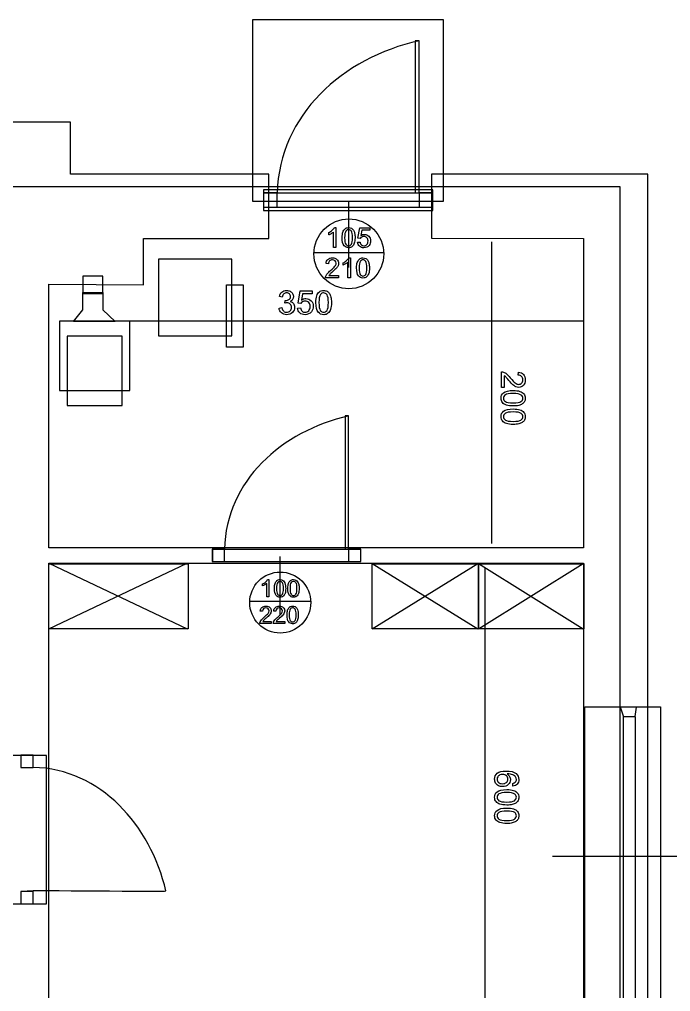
# Model space of a CAD drawing. Extents: x 2.6 to 26.4, y 3.1 to 19.6.
# Drawn here: x 19.85 to 24.12, y 9.96 to 16.33 of the extents above; entities that cross this region are included whole.
import ezdxf

# ---------------------------------------------------------------- set-up
doc = ezdxf.new("R2010")
doc.units = 0
for name, color, linetype in [('garden', 7, 'CONTINUOUS'), ('meble', 7, 'CONTINUOUS'), ('okna-drzwi_kopia', 7, 'CONTINUOUS'), ('rozmiarowka_kopia', 7, 'CONTINUOUS'), ('sciany', 7, 'CONTINUOUS')]:
    doc.layers.add(name, color=color, linetype=linetype)

msp = doc.modelspace()

# ---------------------------------------------------------------- linework, layer by layer
at = {"layer": 'garden', "color": 7}
for points in [[(21.379365, 16.328848), (22.628026, 16.328848), (22.628026, 15.136046), (21.379365, 15.136046)], [(4.470063, 15.233314), (23.784692, 15.233314), (23.784692, 6.46842), (13.747867, 6.331941), (13.610701, 6.908078), (9.37782, 6.908078), (9.307661, 6.201818), (4.470063, 6.122306)]]:
    msp.add_lwpolyline(points, close=True, dxfattribs=at)
at = {"layer": 'meble', "color": 7}
for points in [[(20.762043, 14.757707), (20.762043, 14.254907), (21.241457, 14.254907), (21.241457, 14.757707)], [(20.266333, 14.646651), (20.266333, 14.532189), (20.396805, 14.532189), (20.396805, 14.646651)], [(20.266181, 14.424954), (20.266181, 14.538912), (20.396957, 14.538912), (20.396957, 14.424954), (20.478514, 14.348063), (20.205109, 14.348059)], [(21.316155, 14.589834), (21.316155, 14.181901), (21.206516, 14.181901), (21.206516, 14.589834)], [(20.111828, 14.351708), (20.111828, 13.897441), (20.572808, 13.897441), (20.572808, 14.351708)], [(20.162087, 14.25249), (20.162087, 13.798223), (20.522549, 13.798223), (20.522549, 14.25249)], [(20.956174, 12.761793), (20.956174, 12.335308), (20.042083, 12.335308), (20.042083, 12.761793)], [(22.858764, 12.760708), (22.858764, 12.334224), (22.161628, 12.334224), (22.161628, 12.760708)], [(23.548821, 12.760722), (23.548821, 12.334211), (22.858773, 12.334211), (22.858773, 12.760722)]]:
    msp.add_lwpolyline(points, close=True, dxfattribs=at)
for points in [[(20.042083, 12.335308), (20.9505, 12.76411)], [(20.042083, 12.76411), (20.9505, 12.335308)], [(22.161628, 12.334224), (22.854436, 12.763026)], [(22.161628, 12.763026), (22.854436, 12.334224)], [(22.858773, 12.334211), (23.544538, 12.763039)], [(22.858773, 12.763039), (23.544538, 12.334211)]]:
    msp.add_lwpolyline(points, dxfattribs=at)
at = {"layer": 'okna-drzwi_kopia', "color": 7}
for points in [[(22.46929, 15.191994), (22.46929, 16.189318), (22.444459, 16.189318), (22.444459, 15.191994)], [(21.540257, 15.191994), (21.448993, 15.191994), (21.448993, 15.099179), (21.540257, 15.099179)], [(22.560555, 15.212664), (21.450429, 15.212664), (21.450429, 15.077075), (22.560555, 15.077075)], [(22.560555, 15.19056), (21.450429, 15.19056), (21.450429, 15.09918), (22.560555, 15.09918)], [(22.560555, 15.191994), (22.46929, 15.191994), (22.46929, 15.099179), (22.560555, 15.099179)], [(21.96535, 14.898247)], [(21.981677, 14.898247)], [(22.065957, 14.86833)], [(22.237551, 14.792514)], [(22.05972, 14.699901)], [(22.076046, 14.699901)], [(22.007566, 12.856637), (22.007566, 13.729695), (21.985829, 13.729695), (21.985829, 12.856637)], [(21.19429, 12.856637), (21.114397, 12.856637), (21.114397, 12.775387), (21.19429, 12.775387)], [(22.087459, 12.855381), (21.115654, 12.855381), (21.115654, 12.775387), (22.087459, 12.775387)], [(22.087459, 12.856637), (22.007566, 12.856637), (22.007566, 12.775387), (22.087459, 12.775387)], [(21.521378, 12.599491)], [(21.535671, 12.599491)], [(21.609449, 12.599491)], [(21.623742, 12.599491)], [(21.759663, 12.506932)], [(21.603989, 12.425858)], [(21.618282, 12.425858)], [(23.554954, 9.839952), (23.554954, 11.822654), (24.051953, 11.822654), (24.051953, 9.839952)], [(23.893842, 11.82234), (23.787721, 11.823701), (23.809718, 11.758526), (23.886019, 11.759298)], [(23.887067, 9.895992), (23.887067, 11.758526), (23.80637, 11.758526), (23.80637, 9.895992)], [(20.027182, 10.533141), (20.027182, 11.504945), (19.772962, 11.504945), (19.772962, 10.533141)], [(19.941037, 11.426309), (19.941037, 11.506202), (19.859787, 11.506202), (19.859787, 11.426309)], [(19.941037, 10.533141), (19.941037, 10.613033), (19.859787, 10.613033), (19.859787, 10.533141)]]:
    msp.add_lwpolyline(points, close=True, dxfattribs=at)
for points in [[(22.009084, 14.702707), (22.009084, 15.138192)], [(21.876922, 14.916515), (21.876922, 14.931871)], [(21.924578, 14.834441), (21.908692, 14.834441), (21.908692, 14.935666)], [(21.91434, 14.964348), (21.924578, 14.964348), (21.924578, 14.834441)], [(22.083697, 14.893658), (22.068781, 14.8956), (22.081313, 14.962053), (22.145649, 14.962053), (22.145649, 14.946874), (22.094021, 14.946874), (22.08705, 14.912103)], [(22.065957, 14.86833), (22.082637, 14.869742)], [(21.780615, 14.801787), (22.237549, 14.801787)], [(21.875802, 14.726906), (21.859476, 14.728583)], [(21.971292, 14.718169), (21.971292, 14.733525)], [(22.018948, 14.636094), (22.003063, 14.636094), (22.003063, 14.737319)], [(22.008711, 14.766001), (22.018948, 14.766001), (22.018948, 14.636094)], [(21.941992, 14.651362), (21.941992, 14.636094), (21.856476, 14.636094)], [(21.878539, 14.651362), (21.941992, 14.651362)], [(21.559663, 12.428315), (21.559663, 12.809539)], [(21.443968, 12.615483), (21.443968, 12.628926)], [(21.485686, 12.543635), (21.47178, 12.543635), (21.47178, 12.632248)], [(21.476724, 12.657356), (21.485686, 12.657356), (21.485686, 12.543635)], [(21.359661, 12.51505), (21.759662, 12.51505)], [(21.442988, 12.449499), (21.428696, 12.450966)], [(21.531059, 12.449499), (21.516767, 12.450966)], [(21.500931, 12.383368), (21.500931, 12.370002), (21.42607, 12.370002)], [(21.445384, 12.383368), (21.500931, 12.383368)], [(21.589002, 12.383368), (21.589002, 12.370002), (21.514142, 12.370002)], [(21.533453, 12.383368), (21.589002, 12.383368)], [(23.343343, 10.84481), (24.331161, 10.84481)]]:
    msp.add_lwpolyline(points, dxfattribs=at)
for points in [[(22.46929, 16.189318), (21.968333, 16.076063), (21.551545, 15.703585), (21.540257, 15.191994)], [(21.847533, 14.954065), (21.890379, 14.996911), (21.948491, 15.020981), (22.009084, 15.020981)], [(22.009084, 15.020981), (22.069677, 15.020981), (22.127788, 14.996911), (22.170634, 14.954065)], [(21.780617, 14.792514), (21.780617, 14.853108), (21.804687, 14.911219), (21.847533, 14.954065)], [(21.876922, 14.931871), (21.885806, 14.936049), (21.893572, 14.941108), (21.90022, 14.947051)], [(21.893601, 14.924723), (21.887424, 14.921075), (21.881864, 14.918339), (21.876922, 14.916515)], [(21.908692, 14.935666), (21.904868, 14.932018), (21.899837, 14.928371), (21.893601, 14.924723)], [(21.90022, 14.947051), (21.906868, 14.952993), (21.911575, 14.958759), (21.91434, 14.964348)], [(21.96535, 14.898247), (21.96535, 14.913544), (21.966909, 14.925841), (21.970027, 14.935137)], [(21.970027, 14.935137), (21.973204, 14.944491), (21.977881, 14.951699), (21.984059, 14.956758)], [(21.989885, 14.941932), (21.984413, 14.934048), (21.981677, 14.919487), (21.981677, 14.898247)], [(21.984059, 14.956758), (21.990295, 14.961818), (21.99812, 14.964348), (22.007534, 14.964348)], [(22.007358, 14.951198), (22.000063, 14.951198), (21.994238, 14.94811), (21.989885, 14.941932)], [(22.025891, 14.940697), (22.02095, 14.947698), (22.014772, 14.951198), (22.007358, 14.951198)], [(22.007534, 14.964348), (22.014476, 14.964348), (22.020566, 14.962936), (22.025802, 14.960112)], [(22.025802, 14.960112), (22.031038, 14.957347), (22.035363, 14.953317), (22.038775, 14.948021)], [(22.033393, 14.898247), (22.033393, 14.919546), (22.030892, 14.933695), (22.025891, 14.940697)], [(22.038775, 14.948021), (22.042188, 14.942785), (22.044864, 14.936372), (22.046806, 14.928782)], [(22.046806, 14.928782), (22.048747, 14.921252), (22.049717, 14.911073), (22.049717, 14.898247)], [(22.08705, 14.912103), (22.094816, 14.917516), (22.102964, 14.920222), (22.111495, 14.920222)], [(22.111495, 14.920222), (22.122792, 14.920222), (22.132323, 14.91631), (22.140089, 14.908485)], [(22.170634, 14.954065), (22.21348, 14.911219), (22.237551, 14.853108), (22.237551, 14.792514)], [(21.978145, 14.845649), (21.969615, 14.856416), (21.96535, 14.873949), (21.96535, 14.898247)], [(21.981677, 14.898247), (21.981677, 14.877008), (21.984148, 14.862858), (21.98909, 14.855798)], [(21.98909, 14.855798), (21.994092, 14.848797), (22.00024, 14.845296), (22.007535, 14.845296)], [(22.007535, 14.845296), (22.014831, 14.845296), (22.020949, 14.848826), (22.025891, 14.855886)], [(22.025891, 14.855886), (22.030892, 14.862947), (22.033393, 14.877067), (22.033393, 14.898247)], [(22.04504, 14.861446), (22.041921, 14.85215), (22.037244, 14.844943), (22.031008, 14.839825)], [(22.049717, 14.898247), (22.049717, 14.883068), (22.048158, 14.870801), (22.04504, 14.861446)], [(22.078665, 14.842119), (22.071252, 14.848709), (22.067016, 14.857446), (22.065957, 14.86833)], [(22.082637, 14.869742), (22.083872, 14.861623), (22.086726, 14.855504), (22.091197, 14.851386)], [(22.093404, 14.90266), (22.089286, 14.900366), (22.08605, 14.897365), (22.083697, 14.893658)], [(22.091197, 14.851386), (22.095728, 14.847326), (22.10117, 14.845296), (22.107524, 14.845296)], [(22.10726, 14.90619), (22.102141, 14.90619), (22.097523, 14.905013), (22.093404, 14.90266)], [(22.127205, 14.898336), (22.122145, 14.903572), (22.115496, 14.90619), (22.10726, 14.90619)], [(22.107524, 14.845296), (22.115173, 14.845296), (22.121644, 14.848179), (22.12694, 14.853945)], [(22.141501, 14.847944), (22.133205, 14.837471), (22.121879, 14.832235), (22.107524, 14.832235)], [(22.12694, 14.853945), (22.132235, 14.859711), (22.134882, 14.867359), (22.134882, 14.87689)], [(22.134882, 14.87689), (22.134882, 14.885951), (22.132323, 14.893099), (22.127205, 14.898336)], [(22.140089, 14.908485), (22.147855, 14.90066), (22.151738, 14.890599), (22.151738, 14.878302)], [(22.151738, 14.878302), (22.151738, 14.866594), (22.148326, 14.856475), (22.141501, 14.847944)], [(21.847533, 14.630964), (21.804687, 14.67381), (21.780617, 14.731921), (21.780617, 14.792514)], [(22.007533, 14.832235), (21.99506, 14.832235), (21.985264, 14.836706), (21.978145, 14.845649)], [(22.031008, 14.839825), (22.02483, 14.834765), (22.017005, 14.832235), (22.007533, 14.832235)], [(22.107524, 14.832235), (22.095757, 14.832235), (22.086137, 14.83553), (22.078665, 14.842119)], [(22.237551, 14.792514), (22.237551, 14.731921), (22.21348, 14.67381), (22.170634, 14.630964)], [(21.859476, 14.728583), (21.860594, 14.740761), (21.8648, 14.750028), (21.872096, 14.756382)], [(21.872096, 14.756382), (21.879391, 14.762795), (21.889187, 14.766001), (21.901484, 14.766001)], [(21.882774, 14.745968), (21.878185, 14.741379), (21.875861, 14.735025), (21.875802, 14.726906)], [(21.90113, 14.752852), (21.893482, 14.752852), (21.887363, 14.750557), (21.882774, 14.745968)], [(21.918693, 14.746321), (21.914221, 14.750675), (21.908367, 14.752852), (21.90113, 14.752852)], [(21.901484, 14.766001), (21.913898, 14.766001), (21.923723, 14.76256), (21.93096, 14.755676)], [(21.918076, 14.711285), (21.923017, 14.718051), (21.925488, 14.724435), (21.925488, 14.730436)], [(21.925488, 14.730436), (21.925488, 14.736731), (21.923223, 14.742026), (21.918693, 14.746321)], [(21.93096, 14.755676), (21.938197, 14.748792), (21.941815, 14.740261), (21.941815, 14.730083)], [(21.941815, 14.730083), (21.941815, 14.724905), (21.940756, 14.719816), (21.938638, 14.714815)], [(21.971292, 14.733525), (21.980176, 14.737702), (21.987942, 14.742762), (21.994591, 14.748704)], [(21.987972, 14.726376), (21.981794, 14.722728), (21.976234, 14.719993), (21.971292, 14.718169)], [(22.003063, 14.737319), (21.999238, 14.733672), (21.994208, 14.730024), (21.987972, 14.726376)], [(21.994591, 14.748704), (22.001239, 14.754646), (22.005946, 14.760412), (22.008711, 14.766001)], [(22.05972, 14.699901), (22.05972, 14.715198), (22.06128, 14.727494), (22.064398, 14.73679)], [(22.064398, 14.73679), (22.067576, 14.746145), (22.072253, 14.753352), (22.07843, 14.758412)], [(22.084254, 14.743585), (22.078782, 14.735701), (22.076046, 14.72114), (22.076046, 14.699901)], [(22.07843, 14.758412), (22.084667, 14.763471), (22.092492, 14.766001), (22.101905, 14.766001)], [(22.101728, 14.752852), (22.094432, 14.752852), (22.088607, 14.749763), (22.084254, 14.743585)], [(22.120261, 14.74235), (22.115318, 14.749351), (22.109141, 14.752852), (22.101728, 14.752852)], [(22.101905, 14.766001), (22.108848, 14.766001), (22.114937, 14.764589), (22.120173, 14.761765)], [(22.120173, 14.761765), (22.12541, 14.759), (22.129734, 14.75497), (22.133147, 14.749675)], [(22.127762, 14.699901), (22.127762, 14.721199), (22.125262, 14.735348), (22.120261, 14.74235)], [(22.133147, 14.749675), (22.136559, 14.744438), (22.139236, 14.738025), (22.141177, 14.730436)], [(22.141177, 14.730436), (22.143118, 14.722905), (22.144089, 14.712727), (22.144089, 14.699901)], [(21.858329, 14.647126), (21.860507, 14.652951), (21.863978, 14.658687), (21.868743, 14.664335)], [(21.868743, 14.664335), (21.873567, 14.669983), (21.88051, 14.676514), (21.88957, 14.683927)], [(21.885246, 14.659923), (21.882539, 14.657099), (21.880304, 14.654245), (21.878539, 14.651362)], [(21.903602, 14.676249), (21.894071, 14.668248), (21.887952, 14.662806), (21.885246, 14.659923)], [(21.88957, 14.683927), (21.903632, 14.695459), (21.913134, 14.704578), (21.918076, 14.711285)], [(21.928048, 14.699018), (21.923165, 14.693488), (21.915016, 14.685898), (21.903602, 14.676249)], [(21.938638, 14.714815), (21.936521, 14.709814), (21.93299, 14.704549), (21.928048, 14.699018)], [(22.072516, 14.647302), (22.063985, 14.658069), (22.05972, 14.675602), (22.05972, 14.699901)], [(22.076047, 14.699901), (22.076047, 14.678661), (22.078518, 14.664512), (22.08346, 14.657451)], [(22.08346, 14.657451), (22.088461, 14.65045), (22.094609, 14.646949), (22.101904, 14.646949)], [(22.101904, 14.646949), (22.1092, 14.646949), (22.115319, 14.65048), (22.120261, 14.65754)], [(22.120261, 14.65754), (22.125262, 14.6646), (22.127762, 14.67872), (22.127762, 14.699901)], [(22.139411, 14.663099), (22.136292, 14.653804), (22.131615, 14.646596), (22.125379, 14.641478)], [(22.144089, 14.699901), (22.144089, 14.684721), (22.14253, 14.672454), (22.139411, 14.663099)], [(22.009084, 14.564048), (21.948491, 14.564048), (21.890379, 14.588118), (21.847533, 14.630964)], [(21.856476, 14.636094), (21.856362, 14.639919), (21.85698, 14.643596), (21.858329, 14.647126)], [(22.170634, 14.630964), (22.127788, 14.588118), (22.069677, 14.564048), (22.009084, 14.564048)], [(22.101904, 14.633888), (22.089431, 14.633888), (22.079635, 14.63836), (22.072516, 14.647302)], [(22.125379, 14.641478), (22.119201, 14.636418), (22.111376, 14.633888), (22.101904, 14.633888)], [(22.007566, 13.729695), (21.569028, 13.630551), (21.204172, 13.304484), (21.19429, 12.856637)], [(21.418241, 12.648354), (21.455749, 12.685861), (21.506619, 12.706932), (21.559663, 12.706932)], [(21.559663, 12.706932), (21.612706, 12.706932), (21.663577, 12.685861), (21.701084, 12.648354)], [(21.359663, 12.506932), (21.359663, 12.559976), (21.380734, 12.610847), (21.418241, 12.648354)], [(21.443968, 12.628926), (21.451745, 12.632582), (21.458543, 12.637012), (21.464363, 12.642213)], [(21.458569, 12.622668), (21.453161, 12.619475), (21.448294, 12.61708), (21.443968, 12.615483)], [(21.47178, 12.632248), (21.468432, 12.629054), (21.464028, 12.625861), (21.458569, 12.622668)], [(21.464363, 12.642213), (21.470183, 12.647415), (21.474304, 12.652463), (21.476724, 12.657356)], [(21.521378, 12.599491), (21.521378, 12.612882), (21.522743, 12.623646), (21.525472, 12.631784)], [(21.525472, 12.631784), (21.528253, 12.639973), (21.532348, 12.646282), (21.537756, 12.650712)], [(21.542856, 12.637733), (21.538066, 12.630831), (21.535671, 12.618084), (21.535671, 12.599491)], [(21.537756, 12.650712), (21.543215, 12.655141), (21.550065, 12.657356), (21.558306, 12.657356)], [(21.558152, 12.645845), (21.551766, 12.645845), (21.546667, 12.643141), (21.542856, 12.637733)], [(21.574376, 12.636651), (21.57005, 12.64278), (21.564642, 12.645845), (21.558152, 12.645845)], [(21.558306, 12.657356), (21.564383, 12.657356), (21.569714, 12.65612), (21.574298, 12.653647)], [(21.574298, 12.653647), (21.578882, 12.651227), (21.582667, 12.647699), (21.585654, 12.643063)], [(21.580943, 12.599491), (21.580943, 12.618135), (21.578754, 12.630522), (21.574376, 12.636651)], [(21.585654, 12.643063), (21.588642, 12.638479), (21.590985, 12.632865), (21.592684, 12.626222)], [(21.592684, 12.626222), (21.594384, 12.619629), (21.595233, 12.610719), (21.595233, 12.599491)], [(21.60945, 12.599491), (21.60945, 12.612882), (21.610815, 12.623646), (21.613545, 12.631784)], [(21.613545, 12.631784), (21.616326, 12.639973), (21.62042, 12.646282), (21.625828, 12.650712)], [(21.630927, 12.637733), (21.626137, 12.630831), (21.623742, 12.618084), (21.623742, 12.599491)], [(21.625828, 12.650712), (21.631287, 12.655141), (21.638137, 12.657356), (21.646378, 12.657356)], [(21.646224, 12.645845), (21.639837, 12.645845), (21.634738, 12.643141), (21.630927, 12.637733)], [(21.662448, 12.636651), (21.658121, 12.64278), (21.652713, 12.645845), (21.646224, 12.645845)], [(21.646378, 12.657356), (21.652456, 12.657356), (21.657786, 12.65612), (21.66237, 12.653647)], [(21.66237, 12.653647), (21.666954, 12.651227), (21.67074, 12.647699), (21.673727, 12.643063)], [(21.669015, 12.599491), (21.669015, 12.618135), (21.666826, 12.630522), (21.662448, 12.636651)], [(21.673727, 12.643063), (21.676714, 12.638479), (21.679057, 12.632865), (21.680757, 12.626222)], [(21.680757, 12.626222), (21.682456, 12.619629), (21.683306, 12.610719), (21.683306, 12.599491)], [(21.701084, 12.648354), (21.738591, 12.610847), (21.759663, 12.559976), (21.759663, 12.506932)], [(21.532579, 12.553447), (21.525112, 12.562872), (21.521378, 12.57822), (21.521378, 12.599491)], [(21.558305, 12.541704), (21.547386, 12.541704), (21.53881, 12.545618), (21.532579, 12.553447)], [(21.53567, 12.599491), (21.53567, 12.580898), (21.537834, 12.568512), (21.54216, 12.562331)], [(21.54216, 12.562331), (21.546538, 12.556202), (21.55192, 12.553138), (21.558307, 12.553138)], [(21.558307, 12.553138), (21.564693, 12.553138), (21.57005, 12.556228), (21.574376, 12.562408)], [(21.574376, 12.562408), (21.578754, 12.568589), (21.580943, 12.58095), (21.580943, 12.599491)], [(21.591138, 12.567275), (21.588408, 12.559138), (21.584314, 12.552829), (21.578855, 12.548348)], [(21.595233, 12.599491), (21.595233, 12.586203), (21.593868, 12.575465), (21.591138, 12.567275)], [(21.620651, 12.553447), (21.613183, 12.562872), (21.609449, 12.57822), (21.609449, 12.599491)], [(21.646377, 12.541704), (21.635458, 12.541704), (21.626883, 12.545618), (21.620651, 12.553447)], [(21.623742, 12.599491), (21.623742, 12.580898), (21.625905, 12.568512), (21.630232, 12.562331)], [(21.630232, 12.562331), (21.63461, 12.556202), (21.639992, 12.553138), (21.646378, 12.553138)], [(21.646378, 12.553138), (21.652765, 12.553138), (21.658121, 12.556228), (21.662448, 12.562408)], [(21.662448, 12.562408), (21.666826, 12.568589), (21.669015, 12.58095), (21.669015, 12.599491)], [(21.679211, 12.567275), (21.676481, 12.559138), (21.672386, 12.552829), (21.666927, 12.548348)], [(21.683306, 12.599491), (21.683306, 12.586203), (21.681941, 12.575465), (21.679211, 12.567275)], [(21.418241, 12.365511), (21.380734, 12.403018), (21.359663, 12.453889), (21.359663, 12.506932)], [(21.578855, 12.548348), (21.573447, 12.543918), (21.566597, 12.541704), (21.558305, 12.541704)], [(21.666927, 12.548348), (21.661519, 12.543918), (21.654669, 12.541704), (21.646377, 12.541704)], [(21.759663, 12.506932), (21.759663, 12.453889), (21.738591, 12.403018), (21.701084, 12.365511)], [(21.428696, 12.450966), (21.429674, 12.461628), (21.433357, 12.46974), (21.439743, 12.475302)], [(21.439743, 12.475302), (21.44613, 12.480916), (21.454705, 12.483723), (21.465469, 12.483723)], [(21.449091, 12.466186), (21.445074, 12.462169), (21.443039, 12.456606), (21.442988, 12.449499)], [(21.46516, 12.472212), (21.458465, 12.472212), (21.453108, 12.470203), (21.449091, 12.466186)], [(21.45504, 12.411875), (21.46735, 12.42197), (21.475668, 12.429953), (21.479994, 12.435824)], [(21.480534, 12.466495), (21.476619, 12.470306), (21.471495, 12.472212), (21.46516, 12.472212)], [(21.465469, 12.483723), (21.476337, 12.483723), (21.484938, 12.48071), (21.491273, 12.474684)], [(21.488724, 12.425086), (21.484449, 12.420244), (21.477316, 12.4136), (21.467324, 12.405154)], [(21.479994, 12.435824), (21.48432, 12.441747), (21.486483, 12.447335), (21.486483, 12.452589)], [(21.486483, 12.452589), (21.486483, 12.4581), (21.4845, 12.462735), (21.480534, 12.466495)], [(21.497995, 12.438915), (21.496141, 12.434537), (21.49305, 12.429927), (21.488724, 12.425086)], [(21.491273, 12.474684), (21.497608, 12.468658), (21.500776, 12.46119), (21.500776, 12.45228)], [(21.500776, 12.45228), (21.500776, 12.447747), (21.499849, 12.443292), (21.497995, 12.438915)], [(21.516767, 12.450966), (21.517746, 12.461628), (21.521428, 12.46974), (21.527815, 12.475302)], [(21.527815, 12.475302), (21.534201, 12.480916), (21.542777, 12.483723), (21.553541, 12.483723)], [(21.537162, 12.466186), (21.533145, 12.462169), (21.531111, 12.456606), (21.531059, 12.449499)], [(21.553232, 12.472212), (21.546536, 12.472212), (21.54118, 12.470203), (21.537162, 12.466186)], [(21.543112, 12.411875), (21.555421, 12.42197), (21.563739, 12.429953), (21.568065, 12.435824)], [(21.568605, 12.466495), (21.564691, 12.470306), (21.559567, 12.472212), (21.553232, 12.472212)], [(21.553541, 12.483723), (21.564408, 12.483723), (21.573009, 12.48071), (21.579344, 12.474684)], [(21.576794, 12.425086), (21.57252, 12.420244), (21.565386, 12.4136), (21.555394, 12.405154)], [(21.568065, 12.435824), (21.572391, 12.441747), (21.574554, 12.447335), (21.574554, 12.452589)], [(21.574554, 12.452589), (21.574554, 12.4581), (21.572571, 12.462735), (21.568605, 12.466495)], [(21.586065, 12.438915), (21.584211, 12.434537), (21.581121, 12.429927), (21.576794, 12.425086)], [(21.579344, 12.474684), (21.585679, 12.468658), (21.588846, 12.46119), (21.588846, 12.45228)], [(21.588846, 12.45228), (21.588846, 12.447747), (21.587919, 12.443292), (21.586065, 12.438915)], [(21.615191, 12.379814), (21.607723, 12.389239), (21.603989, 12.404587), (21.603989, 12.425858)], [(21.60399, 12.425858), (21.60399, 12.439249), (21.605355, 12.450014), (21.608085, 12.458151)], [(21.608085, 12.458151), (21.610866, 12.46634), (21.614961, 12.472649), (21.620369, 12.477079)], [(21.625467, 12.4641), (21.620677, 12.457198), (21.618282, 12.444451), (21.618282, 12.425858)], [(21.618282, 12.425858), (21.618282, 12.407265), (21.620445, 12.394879), (21.624771, 12.388698)], [(21.620369, 12.477079), (21.625828, 12.481508), (21.632678, 12.483723), (21.640919, 12.483723)], [(21.640763, 12.472212), (21.634377, 12.472212), (21.629278, 12.469508), (21.625467, 12.4641)], [(21.656987, 12.463018), (21.65266, 12.469147), (21.647252, 12.472212), (21.640763, 12.472212)], [(21.640919, 12.483723), (21.646996, 12.483723), (21.652327, 12.482487), (21.656911, 12.480014)], [(21.656911, 12.480014), (21.661495, 12.477594), (21.66528, 12.474066), (21.668267, 12.46943)], [(21.663554, 12.425858), (21.663554, 12.444503), (21.661365, 12.456889), (21.656987, 12.463018)], [(21.656987, 12.388776), (21.661365, 12.394956), (21.663554, 12.407317), (21.663554, 12.425858)], [(21.668267, 12.46943), (21.671254, 12.464847), (21.673598, 12.459233), (21.675297, 12.452589)], [(21.677846, 12.425858), (21.677846, 12.41257), (21.676481, 12.401832), (21.673751, 12.393643)], [(21.675297, 12.452589), (21.676996, 12.445996), (21.677846, 12.437086), (21.677846, 12.425858)], [(21.559663, 12.306932), (21.506619, 12.306932), (21.455749, 12.328004), (21.418241, 12.365511)], [(21.42607, 12.370002), (21.42597, 12.37335), (21.426511, 12.376569), (21.427692, 12.379659)], [(21.427692, 12.379659), (21.429598, 12.384758), (21.432637, 12.38978), (21.436808, 12.394724)], [(21.436808, 12.394724), (21.441031, 12.399669), (21.447109, 12.405385), (21.45504, 12.411875)], [(21.451255, 12.390862), (21.448885, 12.388389), (21.446928, 12.385891), (21.445384, 12.383368)], [(21.467324, 12.405154), (21.45898, 12.398149), (21.453624, 12.393385), (21.451255, 12.390862)], [(21.514142, 12.370002), (21.514042, 12.37335), (21.514582, 12.376569), (21.515764, 12.379659)], [(21.515764, 12.379659), (21.517669, 12.384758), (21.520708, 12.38978), (21.52488, 12.394724)], [(21.52488, 12.394724), (21.529103, 12.399669), (21.53518, 12.405385), (21.543112, 12.411875)], [(21.539325, 12.390862), (21.536956, 12.388389), (21.534999, 12.385891), (21.533453, 12.383368)], [(21.555394, 12.405154), (21.547051, 12.398149), (21.541694, 12.393385), (21.539325, 12.390862)], [(21.701084, 12.365511), (21.663577, 12.328004), (21.612706, 12.306932), (21.559663, 12.306932)], [(21.640917, 12.368071), (21.629999, 12.368071), (21.621423, 12.371985), (21.615191, 12.379814)], [(21.624771, 12.388698), (21.629149, 12.382569), (21.634531, 12.379505), (21.640918, 12.379505)], [(21.661467, 12.374715), (21.656059, 12.370286), (21.649209, 12.368071), (21.640917, 12.368071)], [(21.640918, 12.379505), (21.647304, 12.379505), (21.652661, 12.382595), (21.656987, 12.388776)], [(21.673751, 12.393643), (21.671021, 12.385505), (21.666927, 12.379196), (21.661467, 12.374715)], [(20.810702, 10.61654), (20.70768, 11.048541), (20.383901, 11.416539), (19.941038, 11.426311)], [(19.900577, 10.61767), (19.899477, 10.62255), (20.811861, 10.61167), (20.810702, 10.61654)]]:
    msp.add_open_spline(points, degree=3, dxfattribs=at)
at = {"layer": 'rozmiarowka_kopia', "color": 1}
for points in [[(22.945281, 12.893098), (22.945281, 14.872067)], [(23.543379, 14.35171), (20.111828, 14.35171)], [(22.903207, 6.81123), (22.903207, 12.732657)]]:
    msp.add_lwpolyline(points, dxfattribs=at)
at = {"layer": 'rozmiarowka_kopia', "color": 7}
for points in [[(21.693967, 14.467443), (21.676049, 14.469773), (21.691104, 14.549607), (21.768393, 14.549607), (21.768393, 14.531371), (21.706371, 14.531371), (21.697991, 14.489599)], [(21.572893, 14.50869), (21.55381, 14.51208)], [(21.589532, 14.469879), (21.591652, 14.486631)], [(21.551897, 14.437319), (21.570981, 14.439869)], [(21.672655, 14.437001), (21.692693, 14.438701)], [(23.027491, 13.917321), (23.009149, 13.917321), (23.009149, 14.020055)], [(23.02748, 13.993539), (23.027491, 13.917321)], [(23.118238, 13.99682), (23.120248, 14.016434)], [(23.084439, 11.302938), (23.082959, 11.321915)]]:
    msp.add_lwpolyline(points, dxfattribs=at)
for points in [[(21.793521, 14.472941)], [(21.813136, 14.472942)], [(21.5519, 14.437338)], [(21.672652, 14.437009)], [(23.0858, 13.89675)], [(23.085802, 13.877135)], [(23.0858, 13.775885)], [(23.085802, 13.756272)], [(23.017435, 11.380872)], [(23.043726, 11.281093)], [(23.084438, 11.30294)], [(23.043727, 11.26148)], [(23.043726, 11.160231)], [(23.043727, 11.140616)]]:
    msp.add_lwpolyline(points, close=True, dxfattribs=at)
for points in [[(21.55381, 14.51208), (21.556143, 14.524873), (21.561444, 14.534768), (21.569713, 14.541765)], [(21.569713, 14.541765), (21.577982, 14.548833), (21.588266, 14.552367), (21.600565, 14.552367)], [(21.582433, 14.529682), (21.577486, 14.525015), (21.574306, 14.518018), (21.572893, 14.50869)], [(21.600987, 14.536682), (21.593566, 14.536682), (21.587381, 14.534349), (21.582433, 14.529682)], [(21.600565, 14.552367), (21.609046, 14.552367), (21.616856, 14.55053), (21.623995, 14.546857)], [(21.619328, 14.529792), (21.614595, 14.534385), (21.608481, 14.536682), (21.600987, 14.536682)], [(21.626428, 14.512405), (21.626428, 14.519402), (21.624061, 14.525198), (21.619328, 14.529792)], [(21.623995, 14.546857), (21.631134, 14.54325), (21.636576, 14.538303), (21.640323, 14.532014)], [(21.640323, 14.532014), (21.644143, 14.525721), (21.646053, 14.519042), (21.646053, 14.511977)], [(21.799138, 14.517259), (21.802958, 14.528497), (21.808577, 14.537155), (21.815996, 14.543234)], [(21.815996, 14.543234), (21.823488, 14.549314), (21.832888, 14.552354), (21.844197, 14.552354)], [(21.843988, 14.536554), (21.835224, 14.536554), (21.828227, 14.532843), (21.822996, 14.525422)], [(21.866252, 14.523938), (21.860319, 14.532349), (21.852897, 14.536554), (21.843988, 14.536554)], [(21.844197, 14.552354), (21.852538, 14.552354), (21.859853, 14.550657), (21.866143, 14.547264)], [(21.866143, 14.547264), (21.872436, 14.543944), (21.877631, 14.539103), (21.881728, 14.53274)], [(21.881728, 14.53274), (21.885828, 14.526447), (21.889045, 14.518742), (21.891378, 14.509627)], [(21.602996, 14.471999), (21.599389, 14.471999), (21.594901, 14.471292), (21.589532, 14.469879)], [(21.591652, 14.486631), (21.592925, 14.486498), (21.593952, 14.486431), (21.594732, 14.486431)], [(21.594732, 14.486431), (21.60286, 14.486431), (21.610175, 14.488551), (21.616678, 14.492791)], [(21.624837, 14.463409), (21.61911, 14.469136), (21.61183, 14.471999), (21.602996, 14.471999)], [(21.616678, 14.492791), (21.623178, 14.497031), (21.626428, 14.503569), (21.626428, 14.512405)], [(21.640643, 14.493635), (21.637036, 14.488122), (21.6317, 14.483739), (21.624633, 14.480488)], [(21.624633, 14.480488), (21.633822, 14.478368), (21.640961, 14.473951), (21.64605, 14.467236)], [(21.646053, 14.511977), (21.646053, 14.505262), (21.64425, 14.499148), (21.640643, 14.493635)], [(21.64605, 14.467236), (21.651137, 14.460589), (21.65368, 14.452249), (21.65368, 14.442215)], [(21.705629, 14.478257), (21.700682, 14.475504), (21.696795, 14.471899), (21.693967, 14.467443)], [(21.697991, 14.489599), (21.70732, 14.496099), (21.717109, 14.499349), (21.727358, 14.499349)], [(21.722274, 14.482497), (21.716127, 14.482497), (21.710579, 14.481084), (21.705629, 14.478257)], [(21.746235, 14.473057), (21.740155, 14.47935), (21.732168, 14.482497), (21.722274, 14.482497)], [(21.727358, 14.499349), (21.740929, 14.499349), (21.752379, 14.494649), (21.761709, 14.485248)], [(21.755455, 14.447294), (21.755455, 14.458179), (21.752382, 14.466766), (21.746235, 14.473057)], [(21.761709, 14.485248), (21.771039, 14.475848), (21.775704, 14.463762), (21.775704, 14.448989)], [(21.793518, 14.472942), (21.793518, 14.491319), (21.795391, 14.506091), (21.799138, 14.517259)], [(21.808894, 14.409753), (21.798645, 14.422687), (21.793521, 14.44375), (21.793521, 14.472941)], [(21.813132, 14.472942), (21.813132, 14.447427), (21.816102, 14.430428), (21.822042, 14.421946)], [(21.822996, 14.525422), (21.816423, 14.515951), (21.813136, 14.498457), (21.813136, 14.472942)], [(21.875262, 14.472942), (21.875262, 14.498528), (21.872259, 14.515527), (21.866252, 14.523938)], [(21.866252, 14.422052), (21.872259, 14.430534), (21.875262, 14.447497), (21.875262, 14.472942)], [(21.894878, 14.472944), (21.894878, 14.454709), (21.893005, 14.439972), (21.889258, 14.428733)], [(21.891378, 14.509627), (21.893711, 14.50058), (21.894878, 14.488352), (21.894878, 14.472944)], [(21.567273, 14.405744), (21.558297, 14.413872), (21.553173, 14.424403), (21.5519, 14.437338)], [(21.601306, 14.393552), (21.587665, 14.393552), (21.57632, 14.397616), (21.567273, 14.405744)], [(21.570981, 14.439869), (21.573174, 14.429054), (21.576885, 14.421244), (21.582113, 14.416438)], [(21.582113, 14.416438), (21.587413, 14.411705), (21.593845, 14.409338), (21.601409, 14.409338)], [(21.638837, 14.407652), (21.628942, 14.398252), (21.616431, 14.393552), (21.601306, 14.393552)], [(21.601409, 14.409338), (21.610386, 14.409338), (21.617948, 14.412448), (21.624097, 14.418668)], [(21.624097, 14.418668), (21.630317, 14.424888), (21.633427, 14.432592), (21.633427, 14.441781)], [(21.633427, 14.441781), (21.633427, 14.450545), (21.630564, 14.457754), (21.624837, 14.463409)], [(21.65368, 14.442215), (21.65368, 14.428644), (21.648732, 14.417123), (21.638837, 14.407652)], [(21.687919, 14.405521), (21.679013, 14.413437), (21.673924, 14.423933), (21.672652, 14.437009)], [(21.722588, 14.393647), (21.708451, 14.393647), (21.696895, 14.397605), (21.687919, 14.405521)], [(21.692693, 14.438701), (21.69418, 14.428947), (21.697608, 14.421596), (21.702977, 14.416649)], [(21.702977, 14.416649), (21.708417, 14.411776), (21.714955, 14.409339), (21.722591, 14.409339)], [(21.763405, 14.412518), (21.75344, 14.399937), (21.739834, 14.393647), (21.722588, 14.393647)], [(21.722591, 14.409339), (21.731779, 14.409339), (21.739554, 14.412802), (21.745915, 14.419729)], [(21.745915, 14.419729), (21.752275, 14.426656), (21.755455, 14.435844), (21.755455, 14.447294)], [(21.775704, 14.448989), (21.775704, 14.434924), (21.771604, 14.422767), (21.763405, 14.412518)], [(21.844199, 14.393638), (21.829215, 14.393638), (21.817447, 14.39901), (21.808894, 14.409753)], [(21.822042, 14.421946), (21.828049, 14.413535), (21.835435, 14.40933), (21.8442, 14.40933)], [(21.872401, 14.402758), (21.864979, 14.396678), (21.855578, 14.393638), (21.844199, 14.393638)], [(21.8442, 14.40933), (21.852965, 14.40933), (21.860315, 14.413571), (21.866252, 14.422052)], [(21.889258, 14.428733), (21.885511, 14.417566), (21.879892, 14.408907), (21.872401, 14.402758)], [(23.009149, 14.020055), (23.013742, 14.020188), (23.01816, 14.019445), (23.022402, 14.017825)], [(23.022402, 14.017825), (23.029399, 14.015212), (23.036291, 14.011042), (23.043076, 14.005315)], [(23.037764, 13.985479), (23.034371, 13.988732), (23.030943, 13.991419), (23.02748, 13.993539)], [(23.057378, 13.963427), (23.047765, 13.974877), (23.041227, 13.982228), (23.037764, 13.985479)], [(23.043076, 14.005315), (23.049861, 13.999522), (23.057707, 13.991181), (23.066612, 13.980294)], [(23.084731, 13.934059), (23.078084, 13.939926), (23.068967, 13.949715), (23.057378, 13.963427)], [(23.066612, 13.980294), (23.080465, 13.963401), (23.091421, 13.951986), (23.099479, 13.946049)], [(23.141139, 13.98845), (23.135626, 13.993963), (23.127992, 13.996753), (23.118238, 13.99682)], [(23.120248, 14.016434), (23.134879, 14.015094), (23.146011, 14.01004), (23.153644, 14.001273)], [(23.149409, 13.966397), (23.149409, 13.975586), (23.146652, 13.982937), (23.141139, 13.98845)], [(23.141569, 13.945299), (23.146796, 13.950672), (23.149409, 13.957705), (23.149409, 13.966397)], [(23.165201, 13.965968), (23.165201, 13.951055), (23.161066, 13.939251), (23.152796, 13.930557)], [(23.153644, 14.001273), (23.161349, 13.992509), (23.165201, 13.980741), (23.165201, 13.965968)], [(23.022612, 13.881377), (23.035547, 13.891626), (23.056609, 13.89675), (23.0858, 13.89675)], [(23.103709, 13.921337), (23.097702, 13.923884), (23.091376, 13.928124), (23.084731, 13.934059)], [(23.085802, 13.896753), (23.104179, 13.896753), (23.118951, 13.89488), (23.130119, 13.891133)], [(23.099479, 13.946049), (23.107607, 13.940109), (23.115276, 13.937139), (23.122485, 13.937139)], [(23.12205, 13.917517), (23.11583, 13.917517), (23.109716, 13.91879), (23.103709, 13.921337)], [(23.152796, 13.930557), (23.144527, 13.921864), (23.134278, 13.917517), (23.12205, 13.917517)], [(23.122485, 13.937139), (23.130048, 13.937139), (23.136409, 13.939859), (23.141569, 13.945299)], [(23.130119, 13.891133), (23.141357, 13.88732), (23.150015, 13.8817), (23.156094, 13.874275)], [(23.006497, 13.846072), (23.006497, 13.861056), (23.011869, 13.872824), (23.022612, 13.881377)], [(23.015617, 13.817871), (23.009537, 13.825292), (23.006497, 13.834693), (23.006497, 13.846072)], [(23.034806, 13.868229), (23.026395, 13.862222), (23.02219, 13.854836), (23.02219, 13.846071)], [(23.02219, 13.846071), (23.02219, 13.837306), (23.026431, 13.829956), (23.034912, 13.824019)], [(23.085802, 13.877139), (23.060287, 13.877139), (23.043288, 13.874169), (23.034806, 13.868229)], [(23.138282, 13.867275), (23.128811, 13.873848), (23.111318, 13.877135), (23.085802, 13.877135)], [(23.136798, 13.824019), (23.145209, 13.829959), (23.149414, 13.83738), (23.149414, 13.846283)], [(23.149414, 13.846283), (23.149414, 13.855048), (23.145703, 13.862045), (23.138282, 13.867275)], [(23.156094, 13.874275), (23.162174, 13.866783), (23.165214, 13.857383), (23.165214, 13.846074)], [(23.165214, 13.846074), (23.165214, 13.837734), (23.163517, 13.830419), (23.160124, 13.824128)], [(23.041592, 13.801013), (23.030425, 13.80476), (23.021766, 13.810379), (23.015617, 13.817871)], [(23.022612, 13.760512), (23.035547, 13.770761), (23.056609, 13.775885), (23.0858, 13.775885)], [(23.034912, 13.824019), (23.043394, 13.818012), (23.060357, 13.815009), (23.085802, 13.815009)], [(23.085803, 13.795393), (23.067568, 13.795393), (23.052831, 13.797266), (23.041592, 13.801013)], [(23.085802, 13.815009), (23.111389, 13.815009), (23.128387, 13.818012), (23.136798, 13.824019)], [(23.085802, 13.775889), (23.104179, 13.775889), (23.118951, 13.774016), (23.130119, 13.770269)], [(23.122486, 13.798893), (23.113439, 13.79656), (23.101212, 13.795393), (23.085803, 13.795393)], [(23.145599, 13.808543), (23.139306, 13.804443), (23.131601, 13.801226), (23.122486, 13.798893)], [(23.130119, 13.770269), (23.141357, 13.766456), (23.150015, 13.760837), (23.156094, 13.753412)], [(23.160124, 13.824128), (23.156804, 13.817835), (23.151962, 13.81264), (23.145599, 13.808543)], [(23.006497, 13.725207), (23.006497, 13.740192), (23.011869, 13.75196), (23.022612, 13.760512)], [(23.015617, 13.697006), (23.009537, 13.704427), (23.006497, 13.713828), (23.006497, 13.725207)], [(23.034806, 13.747366), (23.026395, 13.741359), (23.02219, 13.733973), (23.02219, 13.725207)], [(23.02219, 13.725207), (23.02219, 13.716443), (23.026431, 13.709092), (23.034912, 13.703155)], [(23.085802, 13.756276), (23.060287, 13.756276), (23.043288, 13.753306), (23.034806, 13.747366)], [(23.034912, 13.703155), (23.043394, 13.697148), (23.060357, 13.694145), (23.085802, 13.694145)], [(23.138282, 13.746412), (23.128811, 13.752985), (23.111318, 13.756272), (23.085802, 13.756272)], [(23.085802, 13.694145), (23.111389, 13.694145), (23.128387, 13.697148), (23.136798, 13.703155)], [(23.136798, 13.703155), (23.145209, 13.709095), (23.149414, 13.716517), (23.149414, 13.72542)], [(23.149414, 13.72542), (23.149414, 13.734184), (23.145703, 13.741181), (23.138282, 13.746412)], [(23.160124, 13.703264), (23.156804, 13.696971), (23.151962, 13.691776), (23.145599, 13.687679)], [(23.156094, 13.753412), (23.162174, 13.74592), (23.165214, 13.736519), (23.165214, 13.72521)], [(23.165214, 13.72521), (23.165214, 13.71687), (23.163517, 13.709555), (23.160124, 13.703264)], [(23.041592, 13.680149), (23.030425, 13.683896), (23.021766, 13.689515), (23.015617, 13.697006)], [(23.085803, 13.674529), (23.067568, 13.674529), (23.052831, 13.676402), (23.041592, 13.680149)], [(23.122486, 13.678029), (23.113439, 13.675696), (23.101212, 13.674529), (23.085803, 13.674529)], [(23.145599, 13.687679), (23.139306, 13.683579), (23.131601, 13.680362), (23.122486, 13.678029)], [(22.964423, 11.348847), (22.964423, 11.36475), (22.970254, 11.377719), (22.981916, 11.387756)], [(22.971103, 11.323826), (22.96665, 11.331177), (22.964423, 11.339517), (22.964423, 11.348847)], [(22.98478, 11.364965), (22.981673, 11.359945), (22.98012, 11.354679), (22.98012, 11.349168)], [(22.98012, 11.349168), (22.98012, 11.34111), (22.98337, 11.334183), (22.98987, 11.328388)], [(22.981916, 11.387756), (22.993649, 11.397793), (23.012945, 11.402811), (23.039804, 11.402811)], [(22.998563, 11.376733), (22.992556, 11.373906), (22.987962, 11.369984), (22.98478, 11.364965)], [(23.017434, 11.380863), (23.010861, 11.380863), (23.00457, 11.379486), (22.998563, 11.376733)], [(23.041714, 11.371862), (23.035567, 11.377869), (23.027474, 11.380872), (23.017435, 11.380872)], [(23.039804, 11.402811), (23.069843, 11.402811), (23.091683, 11.397263), (23.105324, 11.386166)], [(23.051044, 11.349916), (23.051044, 11.358539), (23.047934, 11.365854), (23.041714, 11.371862)], [(23.041714, 11.328288), (23.047934, 11.334015), (23.051044, 11.341224), (23.051044, 11.349916)], [(23.083166, 11.378424), (23.074755, 11.381884), (23.062775, 11.383687), (23.047225, 11.383834)], [(23.047225, 11.383834), (23.054222, 11.379241), (23.059417, 11.373622), (23.06281, 11.366977)], [(23.0679, 11.346091), (23.0679, 11.333368), (23.0632, 11.322554), (23.053799, 11.313649)], [(23.06281, 11.366977), (23.066203, 11.36033), (23.0679, 11.353368), (23.0679, 11.346091)], [(23.102356, 11.364218), (23.097976, 11.370225), (23.091579, 11.37496), (23.083166, 11.378424)], [(23.099286, 11.329125), (23.104726, 11.334285), (23.107446, 11.340646), (23.107446, 11.348208)], [(23.107446, 11.348208), (23.107446, 11.354288), (23.105749, 11.359625), (23.102356, 11.364218)], [(23.105324, 11.386166), (23.117199, 11.376483), (23.123136, 11.363442), (23.123136, 11.347044)], [(23.123136, 11.347044), (23.123136, 11.334817), (23.119708, 11.324815), (23.112852, 11.31704)], [(22.990293, 11.306544), (22.981953, 11.310717), (22.975556, 11.316478), (22.971103, 11.323826)], [(22.980538, 11.26572), (22.993473, 11.275969), (23.014535, 11.281093), (23.043726, 11.281093)], [(22.98987, 11.328388), (22.99637, 11.322595), (23.005205, 11.319698), (23.016375, 11.319698)], [(23.01754, 11.300184), (23.007787, 11.300184), (22.998704, 11.302304), (22.990293, 11.306544)], [(23.016375, 11.319698), (23.027118, 11.319698), (23.035565, 11.322561), (23.041714, 11.328288)], [(23.053799, 11.313649), (23.04447, 11.304672), (23.032383, 11.300184), (23.01754, 11.300184)], [(23.043727, 11.281097), (23.062104, 11.281097), (23.076877, 11.279224), (23.088044, 11.275477)], [(23.082959, 11.321915), (23.090451, 11.323608), (23.095893, 11.326012), (23.099286, 11.329125)], [(23.112852, 11.31704), (23.105996, 11.309195), (23.096525, 11.304495), (23.084438, 11.30294)], [(22.964423, 11.230415), (22.964423, 11.2454), (22.969795, 11.257168), (22.980538, 11.26572)], [(22.973543, 11.202214), (22.967463, 11.209635), (22.964423, 11.219036), (22.964423, 11.230415)], [(22.992732, 11.252574), (22.984321, 11.246567), (22.980115, 11.239181), (22.980115, 11.230415)], [(22.980115, 11.230415), (22.980115, 11.221651), (22.984356, 11.2143), (22.992838, 11.208363)], [(23.043727, 11.261484), (23.018212, 11.261484), (23.001213, 11.258514), (22.992732, 11.252574)], [(23.096208, 11.25162), (23.086737, 11.258193), (23.069243, 11.26148), (23.043727, 11.26148)], [(23.088044, 11.275477), (23.099282, 11.271657), (23.10794, 11.266038), (23.114019, 11.25862)], [(23.094723, 11.208363), (23.103134, 11.214303), (23.10734, 11.221725), (23.10734, 11.230628)], [(23.10734, 11.230628), (23.10734, 11.239392), (23.103629, 11.246389), (23.096208, 11.25162)], [(23.114019, 11.25862), (23.120099, 11.251128), (23.123139, 11.241727), (23.123139, 11.230418)], [(23.123139, 11.230418), (23.123139, 11.222078), (23.121442, 11.214763), (23.118049, 11.208472)], [(22.999518, 11.185357), (22.988351, 11.189104), (22.979692, 11.194723), (22.973543, 11.202214)], [(22.980538, 11.144858), (22.993473, 11.155107), (23.014535, 11.160231), (23.043726, 11.160231)], [(22.992838, 11.208363), (23.001319, 11.202356), (23.018282, 11.199353), (23.043727, 11.199353)], [(23.043728, 11.179737), (23.025493, 11.179737), (23.010756, 11.18161), (22.999518, 11.185357)], [(23.043727, 11.199353), (23.069314, 11.199353), (23.086312, 11.202356), (23.094723, 11.208363)], [(23.043727, 11.160234), (23.062104, 11.160234), (23.076877, 11.158361), (23.088044, 11.154614)], [(23.080412, 11.183237), (23.071365, 11.180904), (23.059137, 11.179737), (23.043728, 11.179737)], [(23.103524, 11.192887), (23.097231, 11.188787), (23.089527, 11.18557), (23.080412, 11.183237)], [(23.088044, 11.154614), (23.099282, 11.150794), (23.10794, 11.145175), (23.114019, 11.137756)], [(23.118049, 11.208472), (23.114729, 11.202179), (23.109887, 11.196984), (23.103524, 11.192887)], [(22.964423, 11.109553), (22.964423, 11.124537), (22.969795, 11.136305), (22.980538, 11.144858)], [(22.973543, 11.081351), (22.967463, 11.088773), (22.964423, 11.098174), (22.964423, 11.109553)], [(22.992732, 11.13171), (22.984321, 11.125703), (22.980115, 11.118317), (22.980115, 11.109552)], [(22.980115, 11.109552), (22.980115, 11.100787), (22.984356, 11.093437), (22.992838, 11.0875)], [(23.043727, 11.14062), (23.018212, 11.14062), (23.001213, 11.13765), (22.992732, 11.13171)], [(22.992838, 11.0875), (23.001319, 11.081493), (23.018282, 11.07849), (23.043727, 11.07849)], [(23.096208, 11.130756), (23.086737, 11.137329), (23.069243, 11.140616), (23.043727, 11.140616)], [(23.043727, 11.07849), (23.069314, 11.07849), (23.086312, 11.081493), (23.094723, 11.0875)], [(23.094723, 11.0875), (23.103134, 11.093433), (23.10734, 11.100855), (23.10734, 11.109764)], [(23.10734, 11.109764), (23.10734, 11.118529), (23.103629, 11.125526), (23.096208, 11.130756)], [(23.118049, 11.087609), (23.114729, 11.081316), (23.109887, 11.076121), (23.103524, 11.072024)], [(23.114019, 11.137756), (23.120099, 11.130264), (23.123139, 11.120864), (23.123139, 11.109555)], [(23.123139, 11.109555), (23.123139, 11.101215), (23.121442, 11.0939), (23.118049, 11.087609)], [(22.999518, 11.064494), (22.988351, 11.068241), (22.979692, 11.07386), (22.973543, 11.081351)], [(23.043728, 11.058874), (23.025493, 11.058874), (23.010756, 11.060747), (22.999518, 11.064494)], [(23.080412, 11.062374), (23.071365, 11.060041), (23.059137, 11.058874), (23.043728, 11.058874)], [(23.103524, 11.072024), (23.097231, 11.067924), (23.089527, 11.064707), (23.080412, 11.062374)]]:
    msp.add_open_spline(points, degree=3, dxfattribs=at)
at = {"layer": 'sciany', "color": 7}
msp.add_lwpolyline([(23.968408, 6.261146), (23.968408, 15.314498), (23.546935, 15.314498), (22.551181, 15.314498), (22.551181, 15.1296), (22.551181, 14.895764), (23.546935, 14.893024), (23.546935, 12.865291), (20.359925, 12.865291), (20.042083, 12.865291), (20.042084, 13.618862), (20.042084, 14.593142), (20.663959, 14.589832), (20.663959, 14.893021), (21.484787, 14.893021), (21.484787, 15.111095), (21.484787, 15.314494), (20.186003, 15.314494), (20.186003, 15.654783), (4.891484, 15.654783)], dxfattribs=at)
msp.add_lwpolyline([(20.042084, 12.764085), (23.546935, 12.764085), (23.546935, 6.682614), (20.042084, 6.682614)], close=True, dxfattribs=at)

doc.saveas('drawing.dxf')
